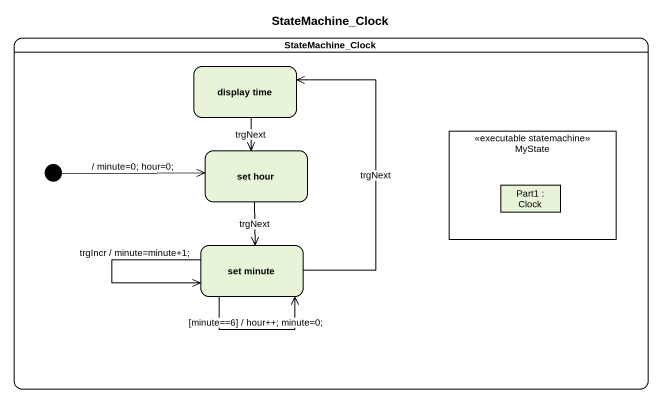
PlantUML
@startuml
title StateMachine_Clock
hide empty description
state StateMachine_Clock {
  state "display time" as display_time
  state "set hour" as set_hour
  state MyState <<executable statemachine>> {
    state "Part1 : Clock" as Part1 <<object>>
  }
  state "set minute" as set_minute
  [*] -right-> set_hour : / minute=0; hour=0;
}
display_time --> set_hour : trgNext
set_hour --> set_minute : trgNext
set_minute -up-> display_time : trgNext
set_minute --> set_minute : trgIncr / minute=minute+1;
set_minute --> set_minute : [minute==6] / hour++; minute=0;
@enduml
